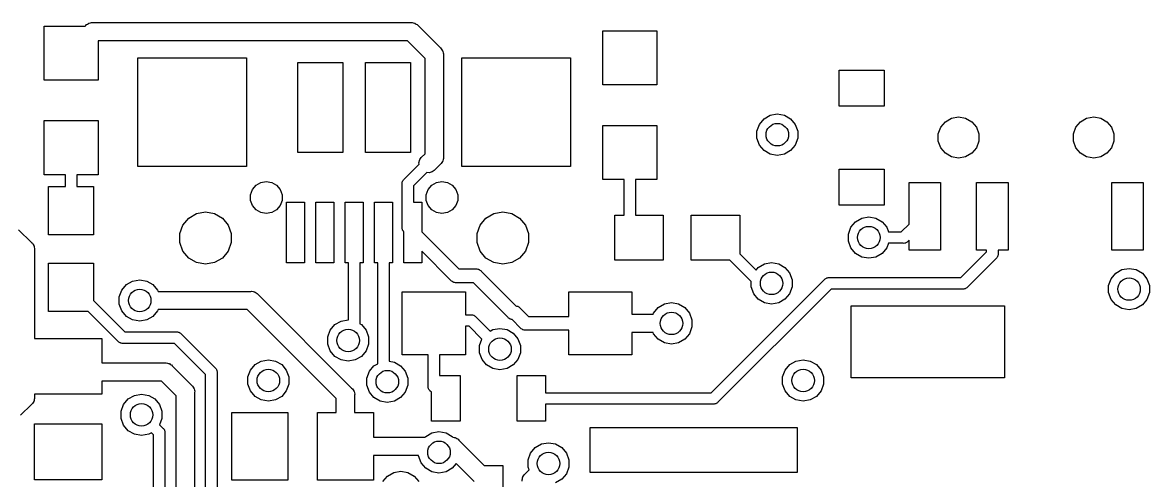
# Model space of a CAD drawing. Extents: x 106.7 to 190.8, y -131.8 to -78.3.
# Drawn here: x 141.14 to 166.16, y -88.43 to -78.26 of the extents above; entities that cross this region are included whole.
import ezdxf

# ---------------------------------------------------------------- set-up
doc = ezdxf.new("R2010")
doc.units = 0
doc.header["$MEASUREMENT"] = 0
doc.layers.add('BLACK', color=7, linetype='CONTINUOUS')

msp = doc.modelspace()

# ---------------------------------------------------------------- linework, layer by layer
at = {"layer": 'BLACK', "linetype": 'CONTINUOUS'}
for p, q in [((142.527, -78.3346), (142.539, -78.3232)), ((142.539, -78.3232), (142.556, -78.3025)), ((142.556, -78.3025), (142.579, -78.2891)), ((142.579, -78.2891), (142.601, -78.2736)), ((142.601, -78.2736), (142.61, -78.2712)), ((142.61, -78.2712), (142.618, -78.2667)), ((142.618, -78.2667), (142.645, -78.262)), ((142.645, -78.262), (142.671, -78.2551)), ((142.671, -78.2551), (142.697, -78.2574)), ((142.697, -78.2574), (149.762, -78.2574)), ((149.762, -78.2574), (149.789, -78.2551)), ((149.789, -78.2551), (149.815, -78.262)), ((149.815, -78.262), (149.842, -78.2667)), ((149.842, -78.2667), (149.85, -78.2712)), ((149.85, -78.2712), (149.858, -78.2736)), ((149.858, -78.2736), (149.88, -78.2891)), ((149.88, -78.2891), (149.904, -78.3025)), ((149.904, -78.3025), (149.921, -78.3232)), ((149.921, -78.3232), (150.417, -78.8186)), ((141.615, -79.5346), (141.615, -78.3346)), ((141.615, -78.3346), (142.527, -78.3346)), ((154.021, -79.6396), (154.021, -78.4396)), ((154.021, -78.4396), (155.221, -78.4396)), ((155.221, -78.4396), (155.221, -79.6396)), ((149.687, -78.6638), (142.815, -78.6638)), ((142.815, -78.6638), (142.815, -79.5346)), ((150.076, -79.0528), (149.687, -78.6638)), ((150.417, -78.8186), (150.437, -78.836)), ((143.695, -81.4501), (143.695, -79.0371)), ((143.695, -79.0371), (146.108, -79.0371)), ((146.108, -79.0371), (146.108, -81.4501)), ((150.076, -81.1704), (150.076, -79.0528)), ((150.437, -78.836), (150.451, -78.8593)), ((150.451, -78.8593), (150.466, -78.8814)), ((150.466, -78.8814), (150.468, -78.8902)), ((150.468, -78.8902), (150.473, -78.898)), ((150.473, -78.898), (150.478, -78.9246)), ((150.478, -78.9246), (150.485, -78.9506)), ((150.485, -78.9506), (150.482, -78.9775)), ((150.482, -78.9775), (150.482, -81.2457)), ((150.895, -81.4501), (150.895, -79.0371)), ((150.895, -79.0371), (153.308, -79.0371)), ((153.308, -79.0371), (153.308, -81.4501)), ((147.251, -81.1436), (147.251, -79.1436)), ((147.251, -79.1436), (148.251, -79.1436)), ((148.251, -79.1436), (148.251, -81.1436)), ((148.751, -81.1436), (148.751, -79.1436)), ((148.751, -79.1436), (149.751, -79.1436)), ((149.751, -79.1436), (149.751, -81.1436)), ((159.274, -80.1101), (159.274, -79.3101)), ((159.274, -79.3101), (160.274, -79.3101)), ((160.274, -79.3101), (160.274, -80.1101)), ((142.815, -79.5346), (141.615, -79.5346)), ((155.221, -79.6396), (154.021, -79.6396)), ((157.603, -80.3941), (157.742, -80.3142)), ((157.742, -80.3142), (157.899, -80.2864)), ((157.899, -80.2864), (158.056, -80.3142)), ((158.056, -80.3142), (158.195, -80.3941)), ((160.274, -80.1101), (159.274, -80.1101)), ((141.615, -81.6346), (141.615, -80.4346)), ((141.615, -80.4346), (142.815, -80.4346)), ((142.815, -80.4346), (142.815, -81.6346)), ((154.021, -81.7396), (154.021, -80.5396)), ((154.021, -80.5396), (155.221, -80.5396)), ((155.221, -80.5396), (155.221, -81.7396)), ((157.446, -80.6667), (157.501, -80.5165)), ((157.501, -80.5165), (157.603, -80.3941)), ((158.195, -80.3941), (158.298, -80.5165)), ((158.298, -80.5165), (158.352, -80.6667)), ((161.474, -80.7308), (161.528, -80.5816)), ((161.528, -80.5816), (161.63, -80.4601)), ((161.63, -80.4601), (161.767, -80.3807)), ((161.767, -80.3807), (161.924, -80.3532)), ((161.924, -80.3532), (162.08, -80.3807)), ((162.08, -80.3807), (162.217, -80.4601)), ((162.217, -80.4601), (162.319, -80.5816)), ((162.319, -80.5816), (162.374, -80.7308)), ((164.474, -80.7308), (164.528, -80.5816)), ((164.528, -80.5816), (164.63, -80.4601)), ((164.63, -80.4601), (164.767, -80.3807)), ((164.767, -80.3807), (164.924, -80.3532)), ((164.924, -80.3532), (165.08, -80.3807)), ((165.08, -80.3807), (165.217, -80.4601)), ((165.217, -80.4601), (165.319, -80.5816)), ((165.319, -80.5816), (165.374, -80.7308)), ((157.446, -80.8265), (157.446, -80.6667)), ((157.501, -80.9767), (157.446, -80.8265)), ((158.352, -80.8265), (158.298, -80.9767)), ((158.352, -80.6667), (158.352, -80.8265)), ((161.474, -80.8894), (161.474, -80.7308)), ((162.374, -80.7308), (162.374, -80.8894)), ((164.474, -80.8894), (164.474, -80.7308)), ((165.374, -80.7308), (165.374, -80.8894)), ((157.603, -81.0991), (157.501, -80.9767)), ((158.298, -80.9767), (158.195, -81.0991)), ((161.528, -81.0386), (161.474, -80.8894)), ((161.63, -81.1601), (161.528, -81.0386)), ((162.319, -81.0386), (162.217, -81.1601)), ((162.374, -80.8894), (162.319, -81.0386)), ((164.528, -81.0386), (164.474, -80.8894)), ((164.63, -81.1601), (164.528, -81.0386)), ((165.319, -81.0386), (165.217, -81.1601)), ((165.374, -80.8894), (165.319, -81.0386)), ((148.251, -81.1436), (147.251, -81.1436)), ((149.751, -81.1436), (148.751, -81.1436)), ((149.941, -81.3692), (149.959, -81.3)), ((149.959, -81.3), (149.99, -81.2561)), ((149.99, -81.2561), (150.076, -81.1704)), ((150.468, -81.333), (150.466, -81.3418)), ((150.473, -81.3252), (150.468, -81.333)), ((150.478, -81.2986), (150.473, -81.3252)), ((150.485, -81.2726), (150.478, -81.2986)), ((150.482, -81.2457), (150.485, -81.2726)), ((157.742, -81.179), (157.603, -81.0991)), ((157.899, -81.2068), (157.742, -81.179)), ((158.056, -81.179), (157.899, -81.2068)), ((158.195, -81.0991), (158.056, -81.179)), ((161.767, -81.2395), (161.63, -81.1601)), ((161.924, -81.267), (161.767, -81.2395)), ((162.08, -81.2395), (161.924, -81.267)), ((162.217, -81.1601), (162.08, -81.2395)), ((164.767, -81.2395), (164.63, -81.1601)), ((164.924, -81.267), (164.767, -81.2395)), ((165.08, -81.2395), (164.924, -81.267)), ((165.217, -81.1601), (165.08, -81.2395)), ((146.108, -81.4501), (143.695, -81.4501)), ((149.609, -81.7366), (149.944, -81.4016)), ((149.944, -81.4016), (149.941, -81.3692)), ((150.234, -81.5742), (150.164, -81.5927)), ((150.278, -81.5435), (150.234, -81.5742)), ((150.417, -81.4046), (150.278, -81.5435)), ((150.437, -81.3872), (150.417, -81.4046)), ((150.451, -81.3639), (150.437, -81.3872)), ((150.466, -81.3418), (150.451, -81.3639)), ((153.308, -81.4501), (150.895, -81.4501)), ((159.274, -82.3101), (159.274, -81.5101)), ((159.274, -81.5101), (160.274, -81.5101)), ((160.274, -81.5101), (160.274, -82.3101)), ((142.088, -81.6346), (141.615, -81.6346)), ((142.088, -81.8991), (142.088, -81.6346)), ((142.815, -81.6346), (142.342, -81.6346)), ((142.342, -81.6346), (142.342, -81.8991)), ((146.323, -81.8713), (146.43, -81.8096)), ((146.43, -81.8096), (146.551, -81.7882)), ((146.551, -81.7882), (146.673, -81.8096)), ((146.673, -81.8096), (146.78, -81.8713)), ((149.566, -81.819), (149.571, -81.8028)), ((149.568, -81.8358), (149.566, -81.819)), ((149.571, -81.8028), (149.574, -81.7862)), ((149.574, -81.7862), (149.576, -81.7813)), ((149.576, -81.7813), (149.578, -81.7758)), ((149.578, -81.7758), (149.587, -81.762)), ((149.587, -81.762), (149.596, -81.7474)), ((149.596, -81.7474), (149.609, -81.7366)), ((150.116, -81.5885), (149.822, -81.8829)), ((150.164, -81.5927), (150.116, -81.5885)), ((150.223, -81.8713), (150.33, -81.8096)), ((150.33, -81.8096), (150.451, -81.7882)), ((150.451, -81.7882), (150.573, -81.8096)), ((150.573, -81.8096), (150.68, -81.8713)), ((154.494, -81.7396), (154.021, -81.7396)), ((154.494, -81.942), (154.494, -81.7396)), ((155.221, -81.7396), (154.748, -81.7396)), ((154.748, -81.7396), (154.748, -82.5326)), ((160.824, -82.7305), (160.824, -81.8101)), ((160.824, -81.8101), (161.524, -81.8101)), ((161.524, -81.8101), (161.524, -83.3101)), ((162.324, -83.3101), (162.324, -81.8101)), ((162.324, -81.8101), (163.024, -81.8101)), ((163.024, -81.8101), (163.024, -83.3101)), ((165.324, -83.3101), (165.324, -81.8101)), ((165.324, -81.8101), (166.024, -81.8101)), ((166.024, -81.8101), (166.024, -83.3101)), ((141.715, -82.9741), (141.715, -81.8991)), ((141.715, -81.8991), (142.088, -81.8991)), ((142.342, -81.8991), (142.715, -81.8991)), ((142.715, -81.8991), (142.715, -82.9741)), ((146.201, -82.0819), (146.243, -81.9659)), ((146.201, -82.2053), (146.201, -82.0819)), ((146.243, -81.9659), (146.323, -81.8713)), ((146.78, -81.8713), (146.859, -81.9659)), ((146.859, -81.9659), (146.901, -82.0819)), ((146.901, -82.0819), (146.901, -82.2053)), ((149.568, -82.8067), (149.568, -81.8358)), ((149.822, -81.8829), (149.822, -82.2436)), ((150.101, -82.0819), (150.143, -81.9659)), ((150.101, -82.2053), (150.101, -82.0819)), ((150.143, -81.9659), (150.223, -81.8713)), ((150.68, -81.8713), (150.759, -81.9659)), ((150.759, -81.9659), (150.801, -82.0819)), ((150.801, -82.0819), (150.801, -82.2053)), ((154.494, -82.5326), (154.494, -81.942)), ((154.494, -81.942), (154.494, -81.942)), ((146.243, -82.3213), (146.201, -82.2053)), ((146.323, -82.4159), (146.243, -82.3213)), ((146.859, -82.3213), (146.78, -82.4159)), ((146.901, -82.2053), (146.859, -82.3213)), ((147.001, -83.5936), (147.001, -82.2436)), ((147.001, -82.2436), (147.401, -82.2436)), ((147.401, -82.2436), (147.401, -83.5936)), ((147.651, -83.5936), (147.651, -82.2436)), ((147.651, -82.2436), (148.051, -82.2436)), ((148.051, -82.2436), (148.051, -83.5936)), ((148.301, -83.5936), (148.301, -82.2436)), ((148.301, -82.2436), (148.701, -82.2436)), ((148.701, -82.2436), (148.701, -83.5936)), ((148.951, -83.5936), (148.951, -82.2436)), ((148.951, -82.2436), (149.351, -82.2436)), ((149.351, -82.2436), (149.351, -83.5936)), ((149.822, -82.2436), (150.001, -82.2436)), ((150.001, -82.2436), (150.001, -82.9031)), ((150.143, -82.3213), (150.101, -82.2053)), ((150.223, -82.4159), (150.143, -82.3213)), ((150.759, -82.3213), (150.68, -82.4159)), ((150.801, -82.2053), (150.759, -82.3213)), ((160.274, -82.3101), (159.274, -82.3101)), ((144.828, -82.5991), (145.003, -82.4983)), ((145.003, -82.4983), (145.201, -82.4633)), ((145.201, -82.4633), (145.4, -82.4983)), ((145.4, -82.4983), (145.574, -82.5991)), ((146.43, -82.4776), (146.323, -82.4159)), ((146.551, -82.499), (146.43, -82.4776)), ((146.673, -82.4776), (146.551, -82.499)), ((146.78, -82.4159), (146.673, -82.4776)), ((150.33, -82.4776), (150.223, -82.4159)), ((150.451, -82.499), (150.33, -82.4776)), ((150.573, -82.4776), (150.451, -82.499)), ((150.68, -82.4159), (150.573, -82.4776)), ((151.428, -82.5991), (151.603, -82.4983)), ((151.603, -82.4983), (151.801, -82.4633)), ((151.801, -82.4633), (152, -82.4983)), ((152, -82.4983), (152.174, -82.5991)), ((154.289, -83.5326), (154.289, -82.5326)), ((154.289, -82.5326), (154.494, -82.5326)), ((154.748, -82.5326), (155.364, -82.5326)), ((155.364, -82.5326), (155.364, -83.5326)), ((155.989, -83.5326), (155.989, -82.5326)), ((155.989, -82.5326), (157.064, -82.5326)), ((157.064, -82.5326), (157.064, -83.3905)), ((159.774, -82.6002), (159.931, -82.5724)), ((159.931, -82.5724), (160.088, -82.6002)), ((144.63, -82.9428), (144.699, -82.7534)), ((144.699, -82.7534), (144.828, -82.5991)), ((145.574, -82.5991), (145.704, -82.7534)), ((145.704, -82.7534), (145.773, -82.9428)), ((149.566, -82.8234), (149.568, -82.8067)), ((149.571, -82.8397), (149.566, -82.8234)), ((151.23, -82.9428), (151.299, -82.7534)), ((151.299, -82.7534), (151.428, -82.5991)), ((152.174, -82.5991), (152.304, -82.7534)), ((152.304, -82.7534), (152.373, -82.9428)), ((159.478, -82.9527), (159.533, -82.8025)), ((159.533, -82.8025), (159.635, -82.6801)), ((159.635, -82.6801), (159.774, -82.6002)), ((160.088, -82.6002), (160.227, -82.6801)), ((160.227, -82.6801), (160.33, -82.8025)), ((160.33, -82.8025), (160.367, -82.9056)), ((160.648, -82.9056), (160.824, -82.7305)), ((141.051, -82.8571), (141.336, -83.1418)), ((142.715, -82.9741), (141.715, -82.9741)), ((144.63, -83.1444), (144.63, -82.9428)), ((145.773, -82.9428), (145.773, -83.1444)), ((149.574, -82.8563), (149.571, -82.8397)), ((149.576, -82.8612), (149.574, -82.8563)), ((149.578, -82.8667), (149.576, -82.8612)), ((149.587, -82.8805), (149.578, -82.8667)), ((149.596, -82.8951), (149.587, -82.8805)), ((149.601, -82.8994), (149.596, -82.8951)), ((149.601, -83.5936), (149.601, -82.8994)), ((150.001, -82.9031), (150.828, -83.7296)), ((151.23, -83.1444), (151.23, -82.9428)), ((152.373, -82.9428), (152.373, -83.1444)), ((159.478, -83.1125), (159.478, -82.9527)), ((160.367, -82.9056), (160.648, -82.9056)), ((141.336, -83.1418), (141.357, -83.1591)), ((141.357, -83.1591), (141.37, -83.1824)), ((141.37, -83.1824), (141.386, -83.2045)), ((141.386, -83.2045), (141.388, -83.2133)), ((141.388, -83.2133), (141.392, -83.2211)), ((141.392, -83.2211), (141.397, -83.2477)), ((141.397, -83.2477), (141.404, -83.2737)), ((141.404, -83.2737), (141.402, -83.3006)), ((141.402, -83.3006), (141.402, -85.2726)), ((144.699, -83.3338), (144.63, -83.1444)), ((144.828, -83.4881), (144.699, -83.3338)), ((145.704, -83.3338), (145.574, -83.4881)), ((145.773, -83.1444), (145.704, -83.3338)), ((150.652, -83.9851), (150.001, -83.3341)), ((150.001, -83.3341), (150.001, -83.5936)), ((151.299, -83.3338), (151.23, -83.1444)), ((151.428, -83.4881), (151.299, -83.3338)), ((152.304, -83.3338), (152.174, -83.4881)), ((152.373, -83.1444), (152.304, -83.3338)), ((159.533, -83.2627), (159.478, -83.1125)), ((159.635, -83.3851), (159.533, -83.2627)), ((160.33, -83.2627), (160.227, -83.3851)), ((160.367, -83.1596), (160.33, -83.2627)), ((160.696, -83.1596), (160.367, -83.1596)), ((160.712, -83.1611), (160.696, -83.1596)), ((160.729, -83.1567), (160.712, -83.1611)), ((160.745, -83.1538), (160.729, -83.1567)), ((160.75, -83.1509), (160.745, -83.1538)), ((160.756, -83.1495), (160.75, -83.1509)), ((160.769, -83.1398), (160.756, -83.1495)), ((160.784, -83.1314), (160.769, -83.1398)), ((160.795, -83.1185), (160.784, -83.1314)), ((160.824, -83.0897), (160.795, -83.1185)), ((160.824, -83.3101), (160.824, -83.0897)), ((161.524, -83.3101), (160.824, -83.3101)), ((162.547, -83.3101), (162.324, -83.3101)), ((162.547, -83.349), (162.547, -83.3101)), ((163.024, -83.3101), (162.801, -83.3101)), ((162.801, -83.3101), (162.801, -83.3961)), ((166.024, -83.3101), (165.324, -83.3101)), ((145.003, -83.5889), (144.828, -83.4881)), ((145.574, -83.4881), (145.4, -83.5889)), ((151.603, -83.5889), (151.428, -83.4881)), ((152.174, -83.4881), (152, -83.5889)), ((155.364, -83.5326), (154.289, -83.5326)), ((156.847, -83.5326), (155.989, -83.5326)), ((157.319, -84.0045), (156.847, -83.5326)), ((157.064, -83.3905), (157.428, -83.754)), ((159.774, -83.465), (159.635, -83.3851)), ((159.931, -83.4928), (159.774, -83.465)), ((160.088, -83.465), (159.931, -83.4928)), ((160.227, -83.3851), (160.088, -83.465)), ((161.974, -83.9216), (162.547, -83.349)), ((162.759, -83.4953), (162.12, -84.1345)), ((162.772, -83.4845), (162.759, -83.4953)), ((162.781, -83.4699), (162.772, -83.4845)), ((162.79, -83.4561), (162.781, -83.4699)), ((162.792, -83.4506), (162.79, -83.4561)), ((162.795, -83.4457), (162.792, -83.4506)), ((162.798, -83.4291), (162.795, -83.4457)), ((162.802, -83.4128), (162.798, -83.4291)), ((162.801, -83.3961), (162.802, -83.4128)), ((141.715, -84.6741), (141.715, -83.5991)), ((141.715, -83.5991), (142.715, -83.5991)), ((142.715, -83.5991), (142.715, -84.4325)), ((145.201, -83.6239), (145.003, -83.5889)), ((145.4, -83.5889), (145.201, -83.6239)), ((147.401, -83.5936), (147.001, -83.5936)), ((148.051, -83.5936), (147.651, -83.5936)), ((148.374, -83.5936), (148.301, -83.5936)), ((148.374, -84.8595), (148.374, -83.5936)), ((148.701, -83.5936), (148.628, -83.5936)), ((148.628, -83.5936), (148.628, -84.9456)), ((149.024, -83.5936), (148.951, -83.5936)), ((149.024, -85.833), (149.024, -83.5936)), ((149.351, -83.5936), (149.278, -83.5936)), ((149.278, -83.5936), (149.278, -85.7799)), ((150.001, -83.5936), (149.601, -83.5936)), ((150.828, -83.7296), (151.205, -83.7296)), ((151.205, -83.7296), (151.225, -83.7278)), ((151.225, -83.7278), (151.245, -83.7331)), ((151.245, -83.7331), (151.265, -83.7366)), ((151.265, -83.7366), (151.271, -83.74)), ((151.271, -83.74), (151.277, -83.7417)), ((151.277, -83.7417), (151.294, -83.7533)), ((151.294, -83.7533), (151.311, -83.7635)), ((151.311, -83.7635), (151.324, -83.7789)), ((151.324, -83.7789), (152.093, -84.5482)), ((151.801, -83.6239), (151.603, -83.5889)), ((152, -83.5889), (151.801, -83.6239)), ((157.428, -83.754), (157.476, -83.6961)), ((157.476, -83.6961), (157.615, -83.6162)), ((157.615, -83.6162), (157.772, -83.5884)), ((157.772, -83.5884), (157.929, -83.6162)), ((157.929, -83.6162), (158.068, -83.6961)), ((158.068, -83.6961), (158.171, -83.8185)), ((158.171, -83.8185), (158.225, -83.9687)), ((165.311, -83.9455), (165.414, -83.8231)), ((165.414, -83.8231), (165.552, -83.7432)), ((165.552, -83.7432), (165.71, -83.7154)), ((165.71, -83.7154), (165.867, -83.7432)), ((165.867, -83.7432), (166.005, -83.8231)), ((166.005, -83.8231), (166.108, -83.9455)), ((143.34, -84.1995), (143.443, -84.0771)), ((143.443, -84.0771), (143.581, -83.9972)), ((143.581, -83.9972), (143.739, -83.9694)), ((143.739, -83.9694), (143.896, -83.9972)), ((143.896, -83.9972), (144.034, -84.0771)), ((144.034, -84.0771), (144.137, -84.1995)), ((150.665, -84.0005), (150.652, -83.9851)), ((150.683, -84.0107), (150.665, -84.0005)), ((150.699, -84.0223), (150.683, -84.0107)), ((150.706, -84.024), (150.699, -84.0223)), ((150.712, -84.0274), (150.706, -84.024)), ((150.731, -84.0309), (150.712, -84.0274)), ((150.751, -84.0362), (150.731, -84.0309)), ((150.771, -84.0344), (150.751, -84.0362)), ((151.149, -84.0344), (150.771, -84.0344)), ((151.918, -84.804), (151.149, -84.0344)), ((156.433, -86.4776), (158.948, -83.9627)), ((157.319, -84.1285), (157.319, -84.0045)), ((158.225, -83.9687), (158.225, -84.1285)), ((158.948, -83.9627), (158.959, -83.9498)), ((158.959, -83.9498), (158.974, -83.9414)), ((158.974, -83.9414), (158.988, -83.9317)), ((158.988, -83.9317), (158.993, -83.9303)), ((158.993, -83.9303), (158.998, -83.9274)), ((158.998, -83.9274), (159.015, -83.9245)), ((159.015, -83.9245), (159.031, -83.9201)), ((159.031, -83.9201), (159.048, -83.9216)), ((159.048, -83.9216), (161.974, -83.9216)), ((165.256, -84.0957), (165.311, -83.9455)), ((166.108, -83.9455), (166.163, -84.0957)), ((143.285, -84.3497), (143.34, -84.1995)), ((144.137, -84.1995), (144.147, -84.2264)), ((144.147, -84.2264), (146.204, -84.2264)), ((146.204, -84.2264), (146.231, -84.2241)), ((146.231, -84.2241), (146.257, -84.231)), ((146.257, -84.231), (146.283, -84.2357)), ((146.283, -84.2357), (146.291, -84.2402)), ((146.291, -84.2402), (146.3, -84.2426)), ((146.3, -84.2426), (146.322, -84.2581)), ((146.322, -84.2581), (146.345, -84.2715)), ((146.345, -84.2715), (146.363, -84.2922)), ((146.363, -84.2922), (148.446, -86.3751)), ((149.571, -85.6376), (149.571, -84.2376)), ((149.571, -84.2376), (150.971, -84.2376)), ((150.971, -84.2376), (150.971, -84.7477)), ((153.271, -84.7852), (153.271, -84.2376)), ((153.271, -84.2376), (154.671, -84.2376)), ((154.671, -84.2376), (154.671, -84.7344)), ((159.095, -84.1756), (156.58, -86.6905)), ((157.374, -84.2787), (157.319, -84.1285)), ((157.476, -84.4011), (157.374, -84.2787)), ((158.171, -84.2787), (158.068, -84.4011)), ((158.225, -84.1285), (158.171, -84.2787)), ((162.021, -84.1756), (159.095, -84.1756)), ((162.038, -84.1771), (162.021, -84.1756)), ((162.054, -84.1727), (162.038, -84.1771)), ((162.071, -84.1698), (162.054, -84.1727)), ((162.076, -84.1669), (162.071, -84.1698)), ((162.081, -84.1655), (162.076, -84.1669)), ((162.095, -84.1558), (162.081, -84.1655)), ((162.109, -84.1474), (162.095, -84.1558)), ((162.12, -84.1345), (162.109, -84.1474)), ((165.256, -84.2555), (165.256, -84.0957)), ((165.311, -84.4057), (165.256, -84.2555)), ((166.163, -84.2555), (166.108, -84.4057)), ((166.163, -84.0957), (166.163, -84.2555)), ((142.715, -84.4325), (143.41, -85.1281)), ((143.285, -84.5095), (143.285, -84.3497)), ((143.34, -84.6597), (143.285, -84.5095)), ((152.093, -84.5482), (152.108, -84.552)), ((152.108, -84.552), (152.128, -84.5555)), ((152.128, -84.5555), (152.133, -84.5589)), ((152.133, -84.5589), (152.14, -84.5606)), ((152.14, -84.5606), (152.157, -84.5722)), ((152.157, -84.5722), (152.174, -84.5824)), ((152.174, -84.5824), (152.187, -84.5978)), ((155.151, -84.7075), (155.254, -84.5851)), ((155.254, -84.5851), (155.392, -84.5052)), ((155.392, -84.5052), (155.55, -84.4774)), ((155.55, -84.4774), (155.707, -84.5052)), ((155.707, -84.5052), (155.845, -84.5851)), ((155.845, -84.5851), (155.948, -84.7075)), ((157.615, -84.481), (157.476, -84.4011)), ((157.772, -84.5088), (157.615, -84.481)), ((157.929, -84.481), (157.772, -84.5088)), ((158.068, -84.4011), (157.929, -84.481)), ((159.541, -86.1476), (159.541, -84.5476)), ((159.541, -84.5476), (162.941, -84.5476)), ((162.941, -84.5476), (162.941, -86.1476)), ((165.414, -84.5281), (165.311, -84.4057)), ((165.552, -84.608), (165.414, -84.5281)), ((166.005, -84.5281), (165.867, -84.608)), ((166.108, -84.4057), (166.005, -84.5281)), ((142.597, -84.6741), (141.715, -84.6741)), ((143.264, -85.341), (142.597, -84.6741)), ((143.443, -84.7821), (143.34, -84.6597)), ((143.581, -84.862), (143.443, -84.7821)), ((144.034, -84.7821), (143.896, -84.862)), ((144.137, -84.6597), (144.034, -84.7821)), ((144.147, -84.6328), (144.137, -84.6597)), ((146.128, -84.6328), (144.147, -84.6328)), ((148.105, -86.6093), (146.128, -84.6328)), ((150.971, -84.7477), (151.099, -84.7477)), ((151.099, -84.7477), (151.116, -84.7462)), ((151.116, -84.7462), (151.132, -84.7506)), ((151.132, -84.7506), (151.149, -84.7535)), ((151.149, -84.7535), (151.154, -84.7564)), ((151.154, -84.7564), (151.159, -84.7578)), ((151.159, -84.7578), (151.173, -84.7675)), ((151.173, -84.7675), (151.187, -84.7759)), ((151.187, -84.7759), (151.198, -84.7888)), ((151.198, -84.7888), (151.522, -85.1122)), ((151.931, -84.8194), (151.918, -84.804)), ((151.949, -84.8296), (151.931, -84.8194)), ((151.965, -84.8412), (151.949, -84.8296)), ((152.187, -84.5978), (152.374, -84.7852)), ((152.374, -84.7852), (153.271, -84.7852)), ((154.671, -84.7344), (155.141, -84.7344)), ((155.141, -84.7344), (155.151, -84.7075)), ((155.948, -84.7075), (156.003, -84.8577)), ((165.71, -84.6358), (165.552, -84.608)), ((165.867, -84.608), (165.71, -84.6358)), ((143.739, -84.8898), (143.581, -84.862)), ((143.896, -84.862), (143.739, -84.8898)), ((147.969, -85.0885), (148.072, -84.9661)), ((148.072, -84.9661), (148.21, -84.8862)), ((148.21, -84.8862), (148.368, -84.8584)), ((148.368, -84.8584), (148.374, -84.8595)), ((148.628, -84.9456), (148.664, -84.9661)), ((148.664, -84.9661), (148.766, -85.0885)), ((151.052, -85.0017), (150.971, -85.0017)), ((150.971, -85.0017), (150.971, -85.6376)), ((151.338, -85.2878), (151.052, -85.0017)), ((151.522, -85.1122), (151.582, -85.0773)), ((151.582, -85.0773), (151.74, -85.0495)), ((151.74, -85.0495), (151.897, -85.0773)), ((151.897, -85.0773), (152.035, -85.1572)), ((151.972, -84.8429), (151.965, -84.8412)), ((151.978, -84.8463), (151.972, -84.8429)), ((151.998, -84.8498), (151.978, -84.8463)), ((152.012, -84.8536), (151.998, -84.8498)), ((152.199, -85.0407), (152.012, -84.8536)), ((152.212, -85.0561), (152.199, -85.0407)), ((152.229, -85.0663), (152.212, -85.0561)), ((152.246, -85.0779), (152.229, -85.0663)), ((152.252, -85.0796), (152.246, -85.0779)), ((152.258, -85.083), (152.252, -85.0796)), ((152.278, -85.0865), (152.258, -85.083)), ((152.298, -85.0918), (152.278, -85.0865)), ((156.003, -85.0175), (155.948, -85.1677)), ((156.003, -84.8577), (156.003, -85.0175)), ((141.402, -85.2726), (142.901, -85.2726)), ((142.901, -85.2726), (142.901, -85.8164)), ((143.41, -85.1281), (144.559, -85.1281)), ((144.559, -85.1281), (144.575, -85.1266)), ((144.575, -85.1266), (144.592, -85.131)), ((144.592, -85.131), (144.608, -85.1339)), ((144.608, -85.1339), (144.613, -85.1368)), ((144.613, -85.1368), (144.619, -85.1382)), ((144.619, -85.1382), (144.632, -85.1479)), ((144.632, -85.1479), (144.647, -85.1563)), ((144.647, -85.1563), (144.658, -85.1692)), ((144.658, -85.1692), (145.414, -85.9259)), ((147.915, -85.2387), (147.969, -85.0885)), ((147.915, -85.3985), (147.915, -85.2387)), ((148.766, -85.0885), (148.821, -85.2387)), ((148.821, -85.2387), (148.821, -85.3985)), ((151.286, -85.4298), (151.338, -85.2878)), ((152.035, -85.1572), (152.138, -85.2796)), ((152.138, -85.2796), (152.193, -85.4298)), ((152.318, -85.09), (152.298, -85.0918)), ((153.271, -85.09), (152.318, -85.09)), ((153.271, -85.6376), (153.271, -85.09)), ((155.141, -85.1408), (154.671, -85.1408)), ((154.671, -85.1408), (154.671, -85.6376)), ((155.151, -85.1677), (155.141, -85.1408)), ((155.254, -85.2901), (155.151, -85.1677)), ((155.392, -85.37), (155.254, -85.2901)), ((155.845, -85.2901), (155.707, -85.37)), ((155.948, -85.1677), (155.845, -85.2901)), ((143.275, -85.3539), (143.264, -85.341)), ((143.289, -85.3623), (143.275, -85.3539)), ((143.303, -85.372), (143.289, -85.3623)), ((143.309, -85.3734), (143.303, -85.372)), ((143.313, -85.3763), (143.309, -85.3734)), ((143.33, -85.3792), (143.313, -85.3763)), ((143.346, -85.3836), (143.33, -85.3792)), ((143.363, -85.3821), (143.346, -85.3836)), ((144.511, -85.3821), (143.363, -85.3821)), ((145.202, -86.0722), (144.511, -85.3821)), ((147.969, -85.5487), (147.915, -85.3985)), ((148.072, -85.6711), (147.969, -85.5487)), ((148.766, -85.5487), (148.664, -85.6711)), ((148.821, -85.3985), (148.766, -85.5487)), ((151.286, -85.5896), (151.286, -85.4298)), ((152.193, -85.4298), (152.193, -85.5896)), ((155.55, -85.3978), (155.392, -85.37)), ((155.707, -85.37), (155.55, -85.3978)), ((142.901, -85.8164), (144.301, -85.8164)), ((144.301, -85.8164), (144.328, -85.8141)), ((144.328, -85.8141), (144.354, -85.821)), ((144.354, -85.821), (144.381, -85.8257)), ((144.381, -85.8257), (144.389, -85.8302)), ((144.389, -85.8302), (144.397, -85.8326)), ((144.397, -85.8326), (144.419, -85.8481)), ((146.3, -85.8551), (146.439, -85.7752)), ((146.439, -85.7752), (146.596, -85.7474)), ((146.596, -85.7474), (146.753, -85.7752)), ((146.753, -85.7752), (146.892, -85.8551)), ((148.21, -85.751), (148.072, -85.6711)), ((148.368, -85.7788), (148.21, -85.751)), ((148.525, -85.751), (148.368, -85.7788)), ((148.664, -85.6711), (148.525, -85.751)), ((148.942, -85.8805), (149.024, -85.833)), ((149.278, -85.7799), (149.395, -85.8006)), ((149.395, -85.8006), (149.534, -85.8805)), ((150.144, -85.6376), (149.571, -85.6376)), ((150.144, -86.3341), (150.144, -85.6376)), ((150.971, -85.6376), (150.398, -85.6376)), ((150.398, -85.6376), (150.398, -86.0966)), ((151.341, -85.7398), (151.286, -85.5896)), ((151.444, -85.8622), (151.341, -85.7398)), ((152.138, -85.7398), (152.035, -85.8622)), ((152.193, -85.5896), (152.138, -85.7398)), ((154.671, -85.6376), (153.271, -85.6376)), ((158.175, -85.8551), (158.313, -85.7752)), ((158.313, -85.7752), (158.471, -85.7474)), ((158.471, -85.7474), (158.628, -85.7752)), ((158.628, -85.7752), (158.766, -85.8551)), ((144.419, -85.8481), (144.443, -85.8615)), ((144.443, -85.8615), (144.46, -85.8822)), ((144.46, -85.8822), (144.892, -86.3141)), ((145.202, -90.4867), (145.202, -86.0722)), ((145.414, -85.9259), (145.427, -85.9367)), ((145.427, -85.9367), (145.436, -85.9513)), ((145.436, -85.9513), (145.445, -85.9651)), ((145.445, -85.9651), (145.447, -85.9706)), ((145.447, -85.9706), (145.45, -85.9755)), ((145.45, -85.9755), (145.453, -85.9921)), ((145.453, -85.9921), (145.457, -86.0084)), ((145.457, -86.0084), (145.456, -86.0251)), ((145.456, -86.0251), (145.456, -90.4396)), ((146.143, -86.1277), (146.198, -85.9775)), ((146.198, -85.9775), (146.3, -85.8551)), ((146.892, -85.8551), (146.995, -85.9775)), ((146.995, -85.9775), (147.049, -86.1277)), ((148.785, -86.1531), (148.839, -86.0029)), ((148.839, -86.0029), (148.942, -85.8805)), ((149.534, -85.8805), (149.636, -86.0029)), ((149.636, -86.0029), (149.691, -86.1531)), ((151.582, -85.9421), (151.444, -85.8622)), ((151.74, -85.9699), (151.582, -85.9421)), ((151.897, -85.9421), (151.74, -85.9699)), ((152.035, -85.8622), (151.897, -85.9421)), ((158.017, -86.1277), (158.072, -85.9775)), ((158.072, -85.9775), (158.175, -85.8551)), ((158.766, -85.8551), (158.869, -85.9775)), ((158.869, -85.9775), (158.924, -86.1277)), ((144.226, -86.2228), (142.901, -86.2228)), ((142.901, -86.2228), (142.901, -86.5126)), ((144.551, -86.5483), (144.226, -86.2228)), ((144.892, -86.3141), (144.913, -86.3315)), ((144.913, -86.3315), (144.926, -86.3548)), ((146.143, -86.2875), (146.143, -86.1277)), ((146.198, -86.4377), (146.143, -86.2875)), ((147.049, -86.2875), (146.995, -86.4377)), ((147.049, -86.1277), (147.049, -86.2875)), ((148.785, -86.3129), (148.785, -86.1531)), ((148.839, -86.4631), (148.785, -86.3129)), ((149.691, -86.3129), (149.636, -86.4631)), ((149.691, -86.1531), (149.691, -86.3129)), ((150.142, -86.3508), (150.144, -86.3341)), ((150.398, -86.0966), (150.853, -86.0966)), ((150.853, -86.0966), (150.853, -87.1126)), ((152.118, -87.1126), (152.118, -86.0966)), ((152.118, -86.0966), (152.753, -86.0966)), ((152.753, -86.0966), (152.753, -86.4776)), ((158.017, -86.2875), (158.017, -86.1277)), ((158.072, -86.4377), (158.017, -86.2875)), ((158.924, -86.2875), (158.869, -86.4377)), ((158.924, -86.1277), (158.924, -86.2875)), ((162.941, -86.1476), (159.541, -86.1476)), ((142.901, -86.5126), (141.402, -86.5126)), ((141.402, -86.5126), (141.402, -86.5797)), ((141.402, -86.5797), (141.404, -86.6066)), ((143.485, -86.6171), (143.623, -86.5372)), ((143.623, -86.5372), (143.781, -86.5094)), ((143.781, -86.5094), (143.938, -86.5372)), ((143.938, -86.5372), (144.077, -86.6171)), ((144.551, -91.2787), (144.551, -86.5483)), ((144.926, -86.3548), (144.942, -86.3769)), ((144.942, -86.3769), (144.944, -86.3857)), ((144.944, -86.3857), (144.948, -86.3935)), ((144.948, -86.3935), (144.953, -86.4201)), ((144.953, -86.4201), (144.96, -86.4461)), ((144.96, -86.4461), (144.958, -86.473)), ((144.958, -86.473), (144.958, -91.2034)), ((146.3, -86.5601), (146.198, -86.4377)), ((146.439, -86.64), (146.3, -86.5601)), ((146.892, -86.5601), (146.753, -86.64)), ((146.995, -86.4377), (146.892, -86.5601)), ((148.446, -86.3751), (148.466, -86.3925)), ((148.466, -86.3925), (148.48, -86.4158)), ((148.48, -86.4158), (148.495, -86.4379)), ((148.495, -86.4379), (148.497, -86.4467)), ((148.497, -86.4467), (148.502, -86.4545)), ((148.502, -86.4545), (148.507, -86.4811)), ((148.507, -86.4811), (148.514, -86.5071)), ((148.514, -86.5071), (148.511, -86.534)), ((148.511, -86.534), (148.511, -86.9181)), ((148.942, -86.5855), (148.839, -86.4631)), ((149.08, -86.6654), (148.942, -86.5855)), ((149.534, -86.5855), (149.395, -86.6654)), ((149.636, -86.4631), (149.534, -86.5855)), ((150.146, -86.3671), (150.142, -86.3508)), ((150.149, -86.3837), (150.146, -86.3671)), ((150.152, -86.3886), (150.149, -86.3837)), ((150.154, -86.3941), (150.152, -86.3886)), ((150.163, -86.4079), (150.154, -86.3941)), ((150.172, -86.4225), (150.163, -86.4079)), ((150.185, -86.4333), (150.172, -86.4225)), ((150.218, -86.4667), (150.185, -86.4333)), ((150.218, -87.1126), (150.218, -86.4667)), ((152.753, -86.4776), (156.433, -86.4776)), ((158.175, -86.5601), (158.072, -86.4377)), ((158.313, -86.64), (158.175, -86.5601)), ((158.766, -86.5601), (158.628, -86.64)), ((158.869, -86.4377), (158.766, -86.5601)), ((141.336, -86.7385), (141.095, -86.98)), ((141.357, -86.7212), (141.336, -86.7385)), ((141.37, -86.6979), (141.357, -86.7212)), ((141.386, -86.6758), (141.37, -86.6979)), ((141.388, -86.667), (141.386, -86.6758)), ((141.392, -86.6592), (141.388, -86.667)), ((141.397, -86.6326), (141.392, -86.6592)), ((141.404, -86.6066), (141.397, -86.6326)), ((143.327, -86.8897), (143.382, -86.7395)), ((143.382, -86.7395), (143.485, -86.6171)), ((144.077, -86.6171), (144.179, -86.7395)), ((144.179, -86.7395), (144.234, -86.8897)), ((146.596, -86.6678), (146.439, -86.64)), ((146.753, -86.64), (146.596, -86.6678)), ((148.105, -86.9181), (148.105, -86.6093)), ((149.238, -86.6932), (149.08, -86.6654)), ((149.395, -86.6654), (149.238, -86.6932)), ((156.481, -86.7316), (152.753, -86.7316)), ((152.753, -86.7316), (152.753, -87.1126)), ((156.497, -86.7331), (156.481, -86.7316)), ((156.514, -86.7287), (156.497, -86.7331)), ((156.53, -86.7258), (156.514, -86.7287)), ((156.535, -86.7229), (156.53, -86.7258)), ((156.541, -86.7215), (156.535, -86.7229)), ((156.554, -86.7118), (156.541, -86.7215)), ((156.569, -86.7034), (156.554, -86.7118)), ((156.58, -86.6905), (156.569, -86.7034)), ((158.471, -86.6678), (158.313, -86.64)), ((158.628, -86.64), (158.471, -86.6678)), ((143.327, -87.0495), (143.327, -86.8897)), ((143.382, -87.1997), (143.327, -87.0495)), ((144.234, -87.0495), (144.182, -87.1915)), ((144.234, -86.8897), (144.234, -87.0495)), ((145.788, -88.4181), (145.788, -86.9181)), ((145.788, -86.9181), (147.028, -86.9181)), ((147.028, -86.9181), (147.028, -88.4181)), ((147.688, -88.4181), (147.688, -86.9181)), ((147.688, -86.9181), (148.105, -86.9181)), ((148.511, -86.9181), (148.928, -86.9181)), ((148.928, -86.9181), (148.928, -87.4649)), ((141.401, -88.4126), (141.401, -87.1726)), ((141.401, -87.1726), (142.901, -87.1726)), ((142.901, -87.1726), (142.901, -88.4126)), ((143.485, -87.3221), (143.382, -87.1997)), ((143.623, -87.402), (143.485, -87.3221)), ((144.182, -87.1915), (144.256, -87.2656)), ((144.256, -87.2656), (144.269, -87.2764)), ((144.269, -87.2764), (144.278, -87.291)), ((144.278, -87.291), (144.287, -87.3048)), ((144.287, -87.3048), (144.289, -87.3103)), ((144.289, -87.3103), (144.292, -87.3152)), ((144.292, -87.3152), (144.295, -87.3318)), ((144.295, -87.3318), (144.299, -87.3481)), ((150.853, -87.1126), (150.218, -87.1126)), ((152.753, -87.1126), (152.118, -87.1126)), ((153.741, -88.2476), (153.741, -87.2476)), ((153.741, -87.2476), (158.341, -87.2476)), ((158.341, -87.2476), (158.341, -88.2476)), ((143.781, -87.4298), (143.623, -87.402)), ((143.938, -87.402), (143.781, -87.4298)), ((143.999, -87.3671), (143.938, -87.402)), ((144.043, -87.4119), (143.999, -87.3671)), ((144.043, -91.8058), (144.043, -87.4119)), ((144.299, -87.3481), (144.297, -87.3648)), ((144.297, -87.3648), (144.297, -91.7587)), ((148.928, -87.4649), (150.077, -87.4649)), ((150.077, -87.4649), (150.09, -87.4496)), ((150.09, -87.4496), (150.228, -87.3697)), ((150.228, -87.3697), (150.385, -87.3419)), ((150.385, -87.3419), (150.543, -87.3697)), ((150.543, -87.3697), (150.681, -87.4496)), ((150.681, -87.4496), (150.692, -87.4627)), ((150.692, -87.4627), (150.694, -87.4626)), ((150.694, -87.4626), (150.72, -87.4695)), ((150.72, -87.4695), (150.747, -87.4742)), ((150.747, -87.4742), (150.755, -87.4787)), ((150.755, -87.4787), (150.763, -87.4811)), ((150.763, -87.4811), (150.785, -87.4966)), ((150.785, -87.4966), (150.809, -87.51)), ((150.809, -87.51), (150.826, -87.5307)), ((150.826, -87.5307), (151.392, -88.0966)), ((152.662, -87.6167), (152.819, -87.5889)), ((152.819, -87.5889), (152.976, -87.6167)), ((152.366, -87.9692), (152.421, -87.819)), ((152.421, -87.819), (152.523, -87.6966)), ((152.523, -87.6966), (152.662, -87.6167)), ((152.976, -87.6167), (153.115, -87.6966)), ((153.115, -87.6966), (153.218, -87.819)), ((153.218, -87.819), (153.272, -87.9692)), ((149.932, -87.8713), (148.928, -87.8713)), ((148.928, -87.8713), (148.928, -88.4181)), ((149.932, -87.882), (149.932, -87.8713)), ((149.987, -88.0322), (149.932, -87.882)), ((150.09, -88.1546), (149.987, -88.0322)), ((150.77, -88.0491), (150.681, -88.1546)), ((151.168, -88.4475), (150.77, -88.0491)), ((152.366, -88.129), (152.366, -87.9692)), ((153.272, -87.9692), (153.272, -88.129)), ((149.14, -88.454), (149.243, -88.3316)), ((149.243, -88.3316), (149.381, -88.2517)), ((149.381, -88.2517), (149.538, -88.2239)), ((149.538, -88.2239), (149.696, -88.2517)), ((149.696, -88.2517), (149.834, -88.3316)), ((149.834, -88.3316), (149.937, -88.454)), ((150.228, -88.2345), (150.09, -88.1546)), ((150.385, -88.2623), (150.228, -88.2345)), ((150.543, -88.2345), (150.385, -88.2623)), ((150.681, -88.1546), (150.543, -88.2345)), ((151.392, -88.0966), (151.803, -88.0966)), ((151.803, -88.0966), (151.803, -89.1126)), ((152.249, -88.3454), (152.264, -88.3233)), ((152.264, -88.3233), (152.278, -88.3)), ((152.278, -88.3), (152.298, -88.2826)), ((152.298, -88.2826), (152.389, -88.192)), ((152.389, -88.192), (152.366, -88.129)), ((153.218, -88.2792), (153.115, -88.4016)), ((153.272, -88.129), (153.218, -88.2792)), ((158.341, -88.2476), (153.741, -88.2476)), ((142.901, -88.4126), (141.401, -88.4126)), ((147.028, -88.4181), (145.788, -88.4181)), ((148.928, -88.4181), (147.688, -88.4181)), ((152.23, -88.4146), (152.237, -88.3886)), ((152.232, -88.4415), (152.23, -88.4146)), ((152.237, -88.3886), (152.242, -88.362)), ((152.242, -88.362), (152.246, -88.3542)), ((152.246, -88.3542), (152.249, -88.3454)), ((153.115, -88.4016), (152.976, -88.4815))]:
    msp.add_line(p, q, dxfattribs=at)
at = {"layer": 'BLACK'}
for centre in [(157.899, -80.7466), (159.931, -83.0326), (157.772, -84.0486), (165.71, -84.1756), (143.739, -84.4296), (155.55, -84.9376), (148.368, -85.3186), (151.74, -85.5097), (146.596, -86.2076), (149.238, -86.233), (158.471, -86.2076), (143.781, -86.9696), (150.385, -87.8021), (152.819, -88.0491)]:
    msp.add_circle(centre, 0.25, dxfattribs=at)

doc.saveas('drawing.dxf')
